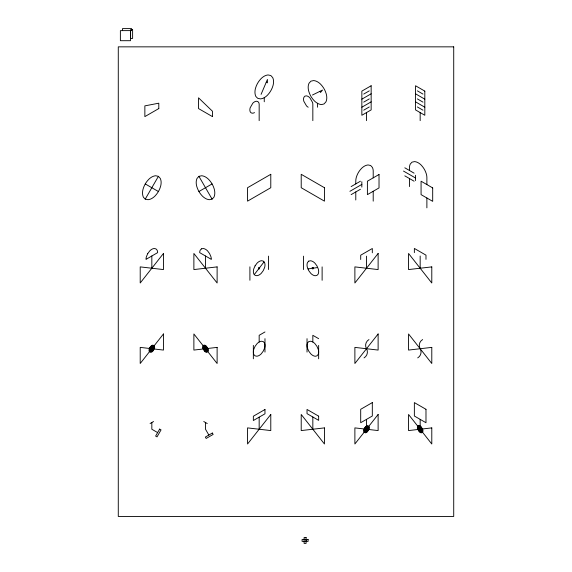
<?xml version="1.0" encoding="UTF-8"?>
<svg xmlns="http://www.w3.org/2000/svg" width="572" height="572" viewBox="0 0 572 572"><rect width="100%" height="100%" fill="white"/><g stroke="black" fill="none" stroke-linecap="round" stroke-linejoin="round"><path stroke-width="0.86" d="M261.082 94.359L267.424 79.487L267.424 82.811L266.23 82.296M145.252 199.106L158.401 176.34L155.677 175.754A9.595 9.595 0 0 0 151.83 176.991A15.022 15.022 0 0 0 148.434 179.672A22.694 22.694 0 0 0 143.157 188.81A15.022 15.022 0 0 0 142.535 193.093A10.182 10.182 0 0 0 143.436 197.29L145.252 199.106L147.976 199.7A9.595 9.595 0 0 0 151.83 198.455A15.022 15.022 0 0 0 155.219 195.781A22.694 22.694 0 0 0 160.503 186.636A15.022 15.022 0 0 0 161.125 182.361A9.595 9.595 0 0 0 160.267 178.407L158.401 176.34M254.304 274.546L264.028 261.912M198.92 176.34L197.054 178.407A9.595 9.595 0 0 0 196.203 182.361A15.022 15.022 0 0 0 196.825 186.636A22.694 22.694 0 0 0 202.102 195.781A15.022 15.022 0 0 0 205.498 198.455A9.595 9.595 0 0 0 209.345 199.7L212.069 199.106L213.885 197.29A10.182 10.182 0 0 0 214.793 193.093A15.022 15.022 0 0 0 214.171 188.81A22.694 22.694 0 0 0 208.894 179.672A15.022 15.022 0 0 0 205.498 176.991A9.595 9.595 0 0 0 201.644 175.754L198.92 176.34L212.069 199.106M363.713 94.073L369.29 90.855M198.92 191.52L212.069 183.927M361.854 99.17L371.149 93.801M363.713 102.123L369.29 98.906M361.854 107.221L371.149 101.852M363.713 110.174L369.29 106.95M351.137 186.579L360.432 181.21M349.9 191.313L361.84 184.42M351.137 194.63L360.432 189.26M264.972 331.96L259.166 335.314L259.166 342.02A9.388 9.388 0 0 0 257.042 343.693L255.055 346.36L253.746 349.413A9.388 9.388 0 0 0 253.353 352.087A6.364 6.364 0 0 0 253.925 354.712L255.055 355.848L256.757 356.213A5.992 5.992 0 0 0 259.166 355.441A9.388 9.388 0 0 0 261.29 353.768L263.277 351.101L264.586 348.055A9.388 9.388 0 0 0 264.972 345.374A5.992 5.992 0 0 0 264.443 342.907L263.277 341.613L261.576 341.248A5.992 5.992 0 0 0 259.166 342.02M150.086 423.53L153.568 421.521M312.441 95.031L322.529 90.054L320.527 92.442L319.97 91.32M308.008 268.926L317.66 267.532M304.111 539.375L306.084 539.375M304.111 541.512L306.084 541.512M417.381 90.855L422.958 94.073M415.522 93.801L424.817 99.17M417.381 98.906L422.958 102.123M415.522 101.852L424.817 107.221M417.381 106.95L422.958 110.174M404.804 167.796L414.099 173.159M403.482 171.057L415.422 177.949M404.804 175.847L414.099 181.21M145.252 183.927L158.401 191.52M318.647 338.667L312.834 335.314L312.834 342.02A9.388 9.388 0 0 1 314.957 343.693L316.945 346.36L318.254 349.413A9.388 9.388 0 0 1 318.647 352.087A5.992 5.992 0 0 1 318.111 354.554L316.945 355.848L315.387 356.263A6.364 6.364 0 0 1 312.834 355.441A9.388 9.388 0 0 1 310.71 353.768L308.723 351.101L307.414 348.055A9.388 9.388 0 0 1 307.028 345.374A5.992 5.992 0 0 1 307.557 342.907L308.723 341.613L310.424 341.248A5.992 5.992 0 0 1 312.834 342.02M203.754 421.521L207.243 423.53M157.636 432.589L151.83 429.236L151.83 422.529M208.852 435.042L205.498 429.236L205.498 422.529M426.884 184.563L426.884 177.856A14.085 14.085 0 0 0 426.297 173.845A21.278 21.278 0 0 0 421.349 165.272A14.085 14.085 0 0 0 418.168 162.763A8.995 8.995 0 0 0 414.557 161.604L412.004 162.155L410.253 164.085A8.995 8.995 0 0 0 409.452 167.796L409.452 170.477M426.884 197.983L426.884 207.85M425.983 259.352L425.983 255.155L414.364 248.448L414.364 252.638M420.17 112.591L420.17 120.642M420.17 255.999L420.17 268.225M420.17 419.369L420.17 429.236M415.422 175.268L415.422 180.63M409.452 178.528L409.452 186.579M373.209 177.856L373.209 171.15A8.995 8.995 0 0 0 372.415 167.439L370.656 165.508L368.103 164.958A8.995 8.995 0 0 0 364.5 166.116A14.085 14.085 0 0 0 361.318 168.626A21.278 21.278 0 0 0 356.363 177.198A14.085 14.085 0 0 0 355.784 181.21L355.784 183.898M373.209 191.277L373.209 201.144M372.315 252.795L372.315 248.505L360.696 255.212L360.696 259.509M366.502 112.591L366.502 120.642M366.502 256.156L366.502 268.225M366.502 419.369L366.502 429.236M361.84 181.739L361.84 187.101M355.784 191.942L355.784 199.993M322.122 266.888L322.122 280.301M318.647 345.374L318.647 358.794M317.481 103.282A10.182 10.182 0 0 0 321.571 104.59L324.052 103.932L325.926 101.866A9.595 9.595 0 0 0 326.776 97.912A15.022 15.022 0 0 0 326.154 93.629A22.694 22.694 0 0 0 320.878 84.492A15.022 15.022 0 0 0 317.481 81.81A9.595 9.595 0 0 0 313.635 80.573L310.911 81.16L309.037 83.226A9.595 9.595 0 0 0 308.186 87.18A15.022 15.022 0 0 0 308.808 91.456A22.694 22.694 0 0 0 314.085 100.6A15.022 15.022 0 0 0 317.481 103.282L317.481 107.221M312.834 120.642L312.834 104.54A7.515 7.515 0 0 0 312.526 102.395L309.881 97.826A7.515 7.515 0 0 0 308.186 96.489A4.798 4.798 0 0 0 306.263 95.867L304.897 96.16L303.968 97.197A4.798 4.798 0 0 0 303.539 99.17A7.515 7.515 0 0 0 303.846 101.308L306.492 105.884A7.515 7.515 0 0 0 308.186 107.221M312.834 417.002L312.834 429.236M307.028 338.667L307.028 352.087M306.12 539.496L306.12 541.391M303.532 256.156L303.532 269.569M268.497 256.106L268.497 269.519M264.972 338.667L264.972 352.087M264.257 97.655A9.595 9.595 0 0 1 260.403 98.892L257.686 98.305L255.863 96.489A10.182 10.182 0 0 1 254.962 92.292A15.022 15.022 0 0 1 255.584 88.009A22.694 22.694 0 0 1 260.861 78.864A15.022 15.022 0 0 1 264.257 76.19A9.595 9.595 0 0 1 268.104 74.953L270.828 75.54L272.701 77.599A9.595 9.595 0 0 1 273.552 81.553A15.022 15.022 0 0 1 272.93 85.836A22.694 22.694 0 0 1 267.653 94.981A15.022 15.022 0 0 1 264.257 97.655L264.257 101.773M259.166 120.642L259.166 104.54A4.798 4.798 0 0 0 258.737 102.56L257.808 101.53L256.442 101.237A4.798 4.798 0 0 0 254.519 101.852A7.515 7.515 0 0 0 252.817 103.196L250.178 107.765A7.515 7.515 0 0 0 249.871 109.903A5.091 5.091 0 0 0 250.322 112.005L251.23 112.913L252.595 113.206A4.798 4.798 0 0 0 254.519 112.591M259.166 417.16L259.166 429.236M253.353 345.374L253.353 358.794M249.907 266.838L249.907 280.259M205.498 255.999L205.498 268.225M151.83 255.999L151.83 268.225M130.452 30.638L130.452 40.698L120.385 40.698L120.385 30.638L131.617 30.609L131.617 28.6L122.494 28.6L122.494 30.609M422.629 339.568A6.707 6.707 0 0 0 420.17 348.734A6.707 6.707 0 0 1 417.717 357.893M368.961 339.568A6.707 6.707 0 0 0 366.502 348.734A6.707 6.707 0 0 1 364.049 357.893M150.958 348.841C151.959 353.081 154.204 344.172 150.958 348.841M151.394 348.784C151.902 350.572 152.76 346.718 151.394 348.784M258.53 268.289C259.295 270.971 260.582 265.186 258.53 268.289M258.73 268.282C259.238 270.07 260.096 266.216 258.73 268.282M258.952 268.254L259.373 267.996L258.952 268.254M365.637 429.343C366.631 433.583 368.876 424.674 365.637 429.343M366.073 429.286C366.581 431.081 367.431 427.22 366.073 429.286M204.654 347.797C204.855 352.23 208.129 347.533 204.654 347.797M205.076 348.262C205.176 350.479 206.814 348.133 205.076 348.262M312.212 267.553C312.362 270.878 314.822 267.353 312.212 267.553M312.412 267.76C312.512 269.977 314.15 267.632 312.412 267.76M312.627 267.996L312.998 268.511L312.627 267.996M419.326 428.299C419.526 432.732 422.808 428.035 419.326 428.299M419.748 428.771C419.848 430.988 421.493 428.635 419.748 428.771M147.719 253.625L146.411 256.678A9.388 9.388 0 0 0 146.017 259.352L157.636 252.638A5.992 5.992 0 0 0 157.107 250.171L155.934 248.877L154.233 248.513A5.992 5.992 0 0 0 151.83 249.285A9.388 9.388 0 0 0 149.707 250.958L147.719 253.625M149.857 347.59L149.228 349.056A4.504 4.504 0 0 0 149.042 350.343A3.053 3.053 0 0 0 149.313 351.601L150.672 352.323A2.874 2.874 0 0 0 151.83 351.952A4.504 4.504 0 0 0 152.846 351.151L154.433 348.405A4.504 4.504 0 0 0 154.619 347.118A2.874 2.874 0 0 0 154.361 345.938L152.981 345.138A2.874 2.874 0 0 0 151.83 345.509A4.504 4.504 0 0 0 150.808 346.317L149.857 347.59M150.186 347.783L149.657 349.006A3.754 3.754 0 0 0 149.506 350.071A2.545 2.545 0 0 0 149.728 351.122L150.865 351.723A2.395 2.395 0 0 0 151.83 351.415A3.754 3.754 0 0 0 152.674 350.743L153.997 348.462A3.754 3.754 0 0 0 154.154 347.39A2.395 2.395 0 0 0 153.94 346.403L152.788 345.738A2.395 2.395 0 0 0 151.83 346.046A3.754 3.754 0 0 0 150.979 346.718L150.186 347.783M150.515 347.969L150.093 348.949A3.003 3.003 0 0 0 149.971 349.807A2.038 2.038 0 0 0 150.15 350.643L151.058 351.122A1.916 1.916 0 0 0 151.83 350.879A3.003 3.003 0 0 0 152.51 350.343L153.561 348.512A3.003 3.003 0 0 0 153.689 347.654A1.916 1.916 0 0 0 153.518 346.868L152.595 346.339A1.916 1.916 0 0 0 151.83 346.582A3.003 3.003 0 0 0 151.151 347.118L150.515 347.969M150.844 348.162L150.529 348.891A2.252 2.252 0 0 0 150.436 349.535A1.53 1.53 0 0 0 150.572 350.164L151.251 350.529A1.437 1.437 0 0 0 151.83 350.343A2.252 2.252 0 0 0 152.338 349.942L153.132 348.57A2.252 2.252 0 0 0 153.225 347.926A1.437 1.437 0 0 0 153.096 347.333L152.402 346.932A1.437 1.437 0 0 0 151.83 347.118A2.252 2.252 0 0 0 151.315 347.526L150.844 348.162M255.076 265.837L253.761 268.883A9.388 9.388 0 0 0 253.375 271.564A6.364 6.364 0 0 0 253.939 274.188L255.076 275.325L256.778 275.69A5.992 5.992 0 0 0 259.18 274.917A9.388 9.388 0 0 0 261.304 273.244L263.292 270.577L264.6 267.524A9.388 9.388 0 0 0 264.993 264.85A5.992 5.992 0 0 0 264.457 262.384L263.292 261.089L261.59 260.725A5.992 5.992 0 0 0 259.18 261.497A9.388 9.388 0 0 0 257.057 263.17L255.076 265.837M364.528 428.099L363.899 429.558A4.504 4.504 0 0 0 363.713 430.845A3.053 3.053 0 0 0 363.985 432.103L365.351 432.825A2.874 2.874 0 0 0 366.502 432.453A4.504 4.504 0 0 0 367.524 431.653L369.104 428.907A4.504 4.504 0 0 0 369.29 427.627A2.874 2.874 0 0 0 369.033 426.44L367.66 425.639A2.874 2.874 0 0 0 366.502 426.011A4.504 4.504 0 0 0 365.487 426.819L364.528 428.099M364.857 428.285L364.335 429.508A3.754 3.754 0 0 0 364.178 430.573A2.545 2.545 0 0 0 364.407 431.624L365.544 432.225A2.395 2.395 0 0 0 366.502 431.917A3.754 3.754 0 0 0 367.353 431.245L368.668 428.964A3.754 3.754 0 0 0 368.826 427.892A2.395 2.395 0 0 0 368.611 426.905L367.467 426.24A2.395 2.395 0 0 0 366.502 426.555A3.754 3.754 0 0 0 365.658 427.22L364.857 428.285M365.186 428.478L364.772 429.45A3.003 3.003 0 0 0 364.643 430.308A2.038 2.038 0 0 0 364.829 431.145L365.73 431.631A1.916 1.916 0 0 0 366.502 431.381A3.003 3.003 0 0 0 367.181 430.845L368.239 429.014A3.003 3.003 0 0 0 368.361 428.163A1.916 1.916 0 0 0 368.189 427.37L367.274 426.841A1.916 1.916 0 0 0 366.502 427.091A3.003 3.003 0 0 0 365.823 427.62L365.186 428.478M365.515 428.664L365.201 429.4A2.252 2.252 0 0 0 365.108 430.037A1.53 1.53 0 0 0 365.243 430.666L365.923 431.031A1.437 1.437 0 0 0 366.502 430.845A2.252 2.252 0 0 0 367.009 430.444L367.803 429.072A2.252 2.252 0 0 0 367.896 428.428A1.437 1.437 0 0 0 367.767 427.835L367.081 427.441A1.437 1.437 0 0 0 366.502 427.627A2.252 2.252 0 0 0 365.994 428.028L365.515 428.664M159.652 429.1L155.627 436.071L157.021 436.879L161.047 429.908L159.652 429.1M163.449 253.468L140.212 282.99L140.212 266.888L163.449 269.569L163.449 253.468M163.449 333.969L140.212 363.492L140.212 347.39L163.449 350.071L163.449 333.969M378.121 253.468L354.883 282.99L354.883 266.888L378.121 269.569L378.121 253.468M270.785 414.478L247.547 443.994L247.547 427.892L270.785 430.573L270.785 414.478M378.121 333.969L354.883 363.492L354.883 347.39L378.121 350.071L378.121 333.969M378.121 414.478L354.883 443.994L354.883 427.892L378.121 430.573L378.121 414.478M201.387 248.877L200.221 250.171A5.992 5.992 0 0 0 199.685 252.638L211.304 259.352A9.388 9.388 0 0 0 210.918 256.678L209.602 253.625L207.622 250.958A9.388 9.388 0 0 0 205.498 249.285A5.992 5.992 0 0 0 203.089 248.513L201.387 248.877M203.525 345.316L202.967 345.938A2.874 2.874 0 0 0 202.71 347.118A4.504 4.504 0 0 0 202.896 348.405L204.476 351.151A4.504 4.504 0 0 0 205.498 351.952A3.053 3.053 0 0 0 206.721 352.345L208.029 351.53A2.874 2.874 0 0 0 208.287 350.343A4.504 4.504 0 0 0 208.101 349.056L206.513 346.317A4.504 4.504 0 0 0 205.498 345.509A2.874 2.874 0 0 0 204.34 345.138L203.525 345.316M203.854 345.888L203.389 346.403A2.395 2.395 0 0 0 203.174 347.39A3.754 3.754 0 0 0 203.332 348.462L204.647 350.743A3.754 3.754 0 0 0 205.498 351.415A2.545 2.545 0 0 0 206.521 351.744L207.607 351.065A2.395 2.395 0 0 0 207.822 350.071A3.754 3.754 0 0 0 207.665 349.006L206.342 346.718A3.754 3.754 0 0 0 205.498 346.046A2.395 2.395 0 0 0 204.533 345.738L203.854 345.888M204.183 346.453L203.811 346.868A1.916 1.916 0 0 0 203.639 347.654A3.003 3.003 0 0 0 203.761 348.512L204.819 350.343A3.003 3.003 0 0 0 205.498 350.879A2.038 2.038 0 0 0 206.313 351.144L207.186 350.593A1.916 1.916 0 0 0 207.357 349.807A3.003 3.003 0 0 0 207.228 348.949L206.177 347.118A3.003 3.003 0 0 0 205.498 346.582A1.916 1.916 0 0 0 204.726 346.339L204.183 346.453M204.511 347.025L204.233 347.333A1.437 1.437 0 0 0 204.104 347.926A2.252 2.252 0 0 0 204.197 348.57L204.99 349.942A2.252 2.252 0 0 0 205.498 350.343A1.53 1.53 0 0 0 206.113 350.536L206.764 350.128A1.437 1.437 0 0 0 206.892 349.535A2.252 2.252 0 0 0 206.799 348.891L206.006 347.526A2.252 2.252 0 0 0 205.498 347.118A1.437 1.437 0 0 0 204.919 346.932L204.511 347.025M308.737 261.139L307.572 262.426A5.992 5.992 0 0 0 307.035 264.9A9.388 9.388 0 0 0 307.429 267.574L308.737 270.627L310.725 273.287A9.388 9.388 0 0 0 312.848 274.96A5.992 5.992 0 0 0 315.251 275.74L316.952 275.368L318.089 274.231A6.364 6.364 0 0 0 318.654 271.607A9.388 9.388 0 0 0 318.268 268.933L316.952 265.88L314.965 263.22A9.388 9.388 0 0 0 312.848 261.547A5.992 5.992 0 0 0 310.439 260.775L308.737 261.139M418.203 425.818L417.639 426.44A2.874 2.874 0 0 0 417.381 427.627A4.504 4.504 0 0 0 417.567 428.907L419.154 431.653A4.504 4.504 0 0 0 420.17 432.453A3.053 3.053 0 0 0 421.4 432.847L422.708 432.032A2.874 2.874 0 0 0 422.958 430.845A4.504 4.504 0 0 0 422.772 429.558L421.192 426.819A4.504 4.504 0 0 0 420.17 426.011A2.874 2.874 0 0 0 419.019 425.639L418.203 425.818M418.532 426.39L418.06 426.905A2.395 2.395 0 0 0 417.846 427.892A3.754 3.754 0 0 0 418.003 428.964L419.326 431.245A3.754 3.754 0 0 0 420.17 431.917A2.545 2.545 0 0 0 421.192 432.246L422.286 431.567A2.395 2.395 0 0 0 422.493 430.573A3.754 3.754 0 0 0 422.343 429.508L421.021 427.22A3.754 3.754 0 0 0 420.17 426.555A2.395 2.395 0 0 0 419.212 426.24L418.532 426.39M418.854 426.955L418.482 427.37A1.916 1.916 0 0 0 418.311 428.163A3.003 3.003 0 0 0 418.439 429.014L419.49 430.845A3.003 3.003 0 0 0 420.17 431.381A2.038 2.038 0 0 0 420.992 431.646L421.864 431.102A1.916 1.916 0 0 0 422.029 430.308A3.003 3.003 0 0 0 421.907 429.45L420.849 427.62A3.003 3.003 0 0 0 420.17 427.091A1.916 1.916 0 0 0 419.405 426.841L418.854 426.955M419.183 427.527L418.904 427.835A1.437 1.437 0 0 0 418.776 428.428A2.252 2.252 0 0 0 418.868 429.072L419.662 430.444A2.252 2.252 0 0 0 420.17 430.845A1.53 1.53 0 0 0 420.785 431.045L421.435 430.63A1.437 1.437 0 0 0 421.564 430.037A2.252 2.252 0 0 0 421.471 429.4L420.685 428.028A2.252 2.252 0 0 0 420.17 427.627A1.437 1.437 0 0 0 419.598 427.441L419.183 427.527M158.801 108.566L144.859 116.616L144.859 105.877L158.801 103.196L158.801 108.566M371.149 85.757L361.854 91.12L361.854 115.272L371.149 109.903L371.149 85.757M270.785 174.31L247.547 187.723L247.547 201.144L270.785 187.723L270.785 174.31M379.022 174.503L367.403 181.21L367.403 194.63L379.022 187.916L379.022 174.503M212.334 433.033L205.362 437.058L206.17 438.452L213.142 434.427L212.334 433.033M264.972 409.509L253.353 416.223L253.353 420.513L264.972 413.806L264.972 409.509M372.315 402.595L360.696 409.302L360.696 422.722L372.315 416.016L372.315 402.595M217.117 266.888L193.879 269.569L193.879 253.468L217.117 282.99L217.117 266.888M431.788 266.888L408.551 269.569L408.551 253.468L431.788 282.99L431.788 266.888M217.117 347.39L193.879 350.071L193.879 333.969L217.117 363.492L217.117 347.39M431.788 347.39L408.551 350.071L408.551 333.969L431.788 363.492L431.788 347.39M324.453 427.892L301.215 430.573L301.215 414.478L324.453 443.994L324.453 427.892M431.788 427.892L408.551 430.573L408.551 414.478L431.788 443.994L431.788 427.892M132.618 29.608L130.609 29.608L130.609 38.417L132.618 38.417L132.618 29.608M453.718 46.847L118.282 46.847L118.282 516.444L453.718 516.444L453.718 46.847M306.084 537.487L304.111 537.487L304.111 543.4L306.084 543.4L306.084 537.487M308.101 539.496L302.095 539.496L302.095 541.391L308.101 541.391L308.101 539.496M424.817 91.12L415.522 85.757L415.522 109.903L424.817 115.272L424.817 91.12M432.689 187.916L421.071 181.21L421.071 194.63L432.689 201.337L432.689 187.916M212.469 116.616L198.527 108.566L198.527 97.826L212.469 111.247L212.469 116.616M324.453 187.723L301.215 174.31L301.215 187.723L324.453 201.144L324.453 187.723M425.983 409.302L414.364 402.595L414.364 416.016L425.983 422.722L425.983 409.302M318.647 416.159L307.028 409.452L307.028 413.649L318.647 420.356L318.647 416.159"/></g></svg>
